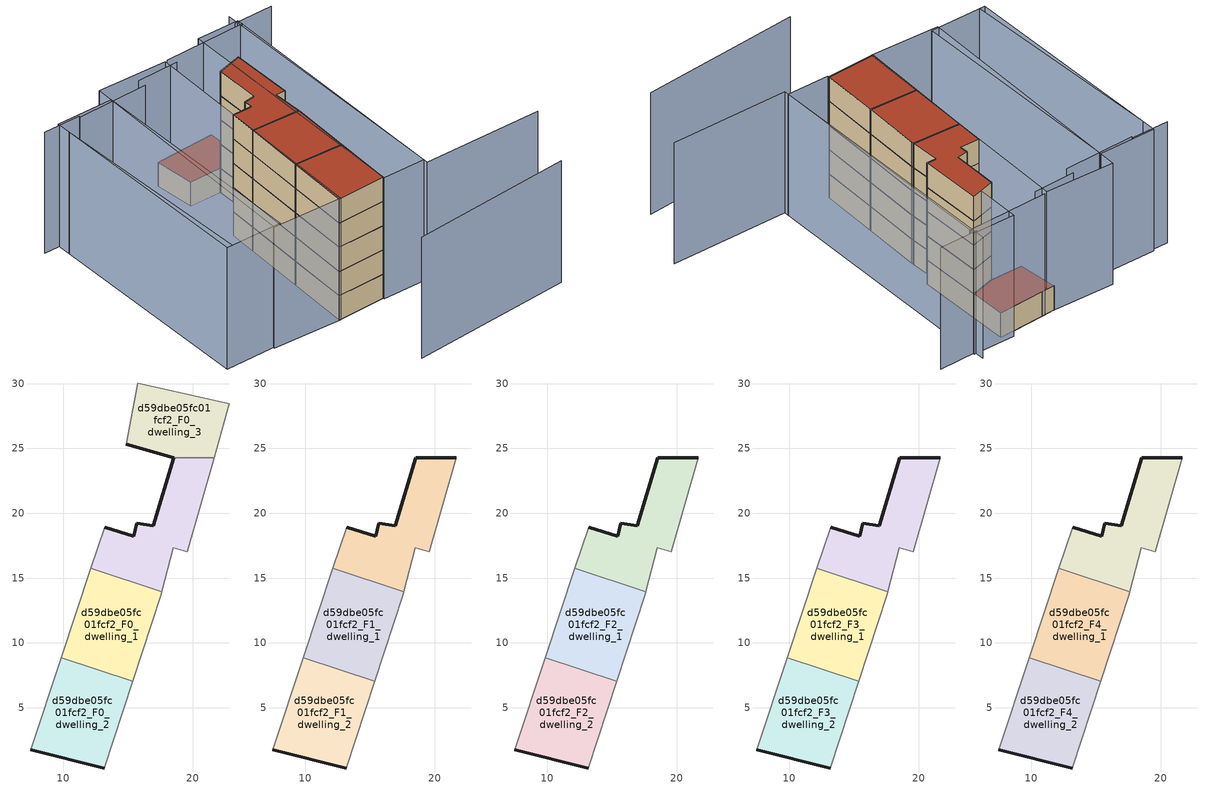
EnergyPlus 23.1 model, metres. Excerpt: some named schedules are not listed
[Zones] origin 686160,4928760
d59dbe05fc01fcf2_F0_dwelling_0
 floor ground (EU_floor_Construction): 19.59,17.03 21.65,24.29 18.56,24.29 16.97,19.05 15.7,19.23 15.44,18.24 13.2,18.92 12.15,15.77 17.62,13.95 18.5,17.34 z0
 wall outside (EU_wall_Construction): 13.2,18.92 15.44,18.24 15.7,19.23 16.97,19.05 18.56,24.29 z0:3
 wall adiabatic (EU_wall_Construction): 12.15,15.77 13.2,18.92 / 21.65,24.29 19.59,17.03 18.5,17.34 17.62,13.95 z0:3
 wall to d59dbe05fc01fcf2_F0_dwelling_1 (EU_wall_Construction): 17.62,13.95 12.15,15.77 z0:3
 wall to d59dbe05fc01fcf2_F0_dwelling_3 (EU_wall_Construction): 18.56,24.29 21.65,24.29 z0:3
d59dbe05fc01fcf2_F0_dwelling_1
 floor ground (EU_floor_Construction): 15.36,7.02 17.57,13.75 17.62,13.95 12.15,15.77 9.86,8.85 z0
 wall adiabatic (EU_wall_Construction): 9.86,8.85 12.15,15.77 / 17.62,13.95 17.57,13.75 15.36,7.02 z0:3
 wall to d59dbe05fc01fcf2_F0_dwelling_2 (EU_wall_Construction): 15.36,7.02 9.86,8.85 z0:3
d59dbe05fc01fcf2_F0_dwelling_2
 floor ground (EU_floor_Construction): 13.17,0.34 15.36,7.02 9.86,8.85 7.5,1.75 z0
 wall outside (EU_wall_Construction): 13.17,0.34 7.5,1.75 z0:3
 wall adiabatic (EU_wall_Construction): 7.5,1.75 9.86,8.85 / 15.36,7.02 13.17,0.34 z0:3
d59dbe05fc01fcf2_F0_dwelling_3
 floor ground (EU_floor_Construction): 21.65,24.29 22.83,28.46 17.34,29.7 15.77,30.05 14.88,25.33 18.56,24.29 z0
 wall outside (EU_wall_Construction): 18.56,24.29 14.88,25.33 z0:3
 wall adiabatic (EU_wall_Construction): 14.88,25.33 15.77,30.05 17.34,29.7 22.83,28.46 21.65,24.29 z0:3
 roof outside (EU_roof_Construction): 22.83,28.46 21.65,24.29 18.56,24.29 14.88,25.33 15.77,30.05 17.34,29.7 z3
d59dbe05fc01fcf2_F1_dwelling_0
 floor to d59dbe05fc01fcf2_F0_dwelling_0 (EU_floor_Construction): 19.59,17.03 21.65,24.29 18.56,24.29 16.97,19.05 15.7,19.23 15.44,18.24 13.2,18.92 12.15,15.77 17.62,13.95 18.5,17.34 z3
 wall outside (EU_wall_Construction): 13.2,18.92 15.44,18.24 15.7,19.23 16.97,19.05 18.56,24.29 21.65,24.29 z3:6
 wall adiabatic (EU_wall_Construction): 12.15,15.77 13.2,18.92 / 21.65,24.29 19.59,17.03 18.5,17.34 17.62,13.95 z3:6
 wall to d59dbe05fc01fcf2_F1_dwelling_1 (EU_wall_Construction): 17.62,13.95 12.15,15.77 z3:6
d59dbe05fc01fcf2_F1_dwelling_1
 floor to d59dbe05fc01fcf2_F0_dwelling_1 (EU_floor_Construction): 15.36,7.02 17.57,13.75 17.62,13.95 12.15,15.77 9.86,8.85 z3
 wall adiabatic (EU_wall_Construction): 9.86,8.85 12.15,15.77 / 17.62,13.95 17.57,13.75 15.36,7.02 z3:6
 wall to d59dbe05fc01fcf2_F1_dwelling_2 (EU_wall_Construction): 15.36,7.02 9.86,8.85 z3:6
d59dbe05fc01fcf2_F1_dwelling_2
 floor to d59dbe05fc01fcf2_F0_dwelling_2 (EU_floor_Construction): 13.17,0.34 15.36,7.02 9.86,8.85 7.5,1.75 z3
 wall outside (EU_wall_Construction): 13.17,0.34 7.5,1.75 z3:6
 wall adiabatic (EU_wall_Construction): 7.5,1.75 9.86,8.85 / 15.36,7.02 13.17,0.34 z3:6
d59dbe05fc01fcf2_F2_dwelling_0
 floor to d59dbe05fc01fcf2_F1_dwelling_0 (EU_floor_Construction): 19.59,17.03 21.65,24.29 18.56,24.29 16.97,19.05 15.7,19.23 15.44,18.24 13.2,18.92 12.15,15.77 17.62,13.95 18.5,17.34 z6
 wall outside (EU_wall_Construction): 13.2,18.92 15.44,18.24 15.7,19.23 16.97,19.05 18.56,24.29 21.65,24.29 z6:9
 wall adiabatic (EU_wall_Construction): 12.15,15.77 13.2,18.92 / 21.65,24.29 19.59,17.03 18.5,17.34 17.62,13.95 z6:9
 wall to d59dbe05fc01fcf2_F2_dwelling_1 (EU_wall_Construction): 17.62,13.95 12.15,15.77 z6:9
d59dbe05fc01fcf2_F2_dwelling_1
 floor to d59dbe05fc01fcf2_F1_dwelling_1 (EU_floor_Construction): 15.36,7.02 17.57,13.75 17.62,13.95 12.15,15.77 9.86,8.85 z6
 wall adiabatic (EU_wall_Construction): 9.86,8.85 12.15,15.77 / 17.62,13.95 17.57,13.75 15.36,7.02 z6:9
 wall to d59dbe05fc01fcf2_F2_dwelling_2 (EU_wall_Construction): 15.36,7.02 9.86,8.85 z6:9
d59dbe05fc01fcf2_F2_dwelling_2
 floor to d59dbe05fc01fcf2_F1_dwelling_2 (EU_floor_Construction): 13.17,0.34 15.36,7.02 9.86,8.85 7.5,1.75 z6
 wall outside (EU_wall_Construction): 13.17,0.34 7.5,1.75 z6:9
 wall adiabatic (EU_wall_Construction): 7.5,1.75 9.86,8.85 / 15.36,7.02 13.17,0.34 z6:9
d59dbe05fc01fcf2_F3_dwelling_0
 floor to d59dbe05fc01fcf2_F2_dwelling_0 (EU_floor_Construction): 19.59,17.03 21.65,24.29 18.56,24.29 16.97,19.05 15.7,19.23 15.44,18.24 13.2,18.92 12.15,15.77 17.62,13.95 18.5,17.34 z9
 wall outside (EU_wall_Construction): 13.2,18.92 15.44,18.24 15.7,19.23 16.97,19.05 18.56,24.29 21.65,24.29 z9:12
 wall adiabatic (EU_wall_Construction): 12.15,15.77 13.2,18.92 / 21.65,24.29 19.59,17.03 18.5,17.34 17.62,13.95 z9:12
 wall to d59dbe05fc01fcf2_F3_dwelling_1 (EU_wall_Construction): 17.62,13.95 12.15,15.77 z9:12
d59dbe05fc01fcf2_F3_dwelling_1
 floor to d59dbe05fc01fcf2_F2_dwelling_1 (EU_floor_Construction): 15.36,7.02 17.57,13.75 17.62,13.95 12.15,15.77 9.86,8.85 z9
 wall adiabatic (EU_wall_Construction): 9.86,8.85 12.15,15.77 / 17.62,13.95 17.57,13.75 15.36,7.02 z9:12
 wall to d59dbe05fc01fcf2_F3_dwelling_2 (EU_wall_Construction): 15.36,7.02 9.86,8.85 z9:12
d59dbe05fc01fcf2_F3_dwelling_2
 floor to d59dbe05fc01fcf2_F2_dwelling_2 (EU_floor_Construction): 13.17,0.34 15.36,7.02 9.86,8.85 7.5,1.75 z9
 wall outside (EU_wall_Construction): 13.17,0.34 7.5,1.75 z9:12
 wall adiabatic (EU_wall_Construction): 7.5,1.75 9.86,8.85 / 15.36,7.02 13.17,0.34 z9:12
d59dbe05fc01fcf2_F4_dwelling_0
 floor to d59dbe05fc01fcf2_F3_dwelling_0 (EU_floor_Construction): 19.59,17.03 21.65,24.29 18.56,24.29 16.97,19.05 15.7,19.23 15.44,18.24 13.2,18.92 12.15,15.77 17.62,13.95 18.5,17.34 z12
 wall outside (EU_wall_Construction): 13.2,18.92 15.44,18.24 15.7,19.23 16.97,19.05 18.56,24.29 21.65,24.29 z12:15
 wall adiabatic (EU_wall_Construction): 12.15,15.77 13.2,18.92 / 21.65,24.29 19.59,17.03 18.5,17.34 17.62,13.95 z12:15
 wall to d59dbe05fc01fcf2_F4_dwelling_1 (EU_wall_Construction): 17.62,13.95 12.15,15.77 z12:15
 roof outside (EU_roof_Construction): 21.65,24.29 19.59,17.03 18.5,17.34 17.62,13.95 12.15,15.77 13.2,18.92 15.44,18.24 15.7,19.23 16.97,19.05 18.56,24.29 z15
d59dbe05fc01fcf2_F4_dwelling_1
 floor to d59dbe05fc01fcf2_F3_dwelling_1 (EU_floor_Construction): 15.36,7.02 17.57,13.75 17.62,13.95 12.15,15.77 9.86,8.85 z12
 wall adiabatic (EU_wall_Construction): 9.86,8.85 12.15,15.77 / 17.62,13.95 17.57,13.75 15.36,7.02 z12:15
 wall to d59dbe05fc01fcf2_F4_dwelling_2 (EU_wall_Construction): 15.36,7.02 9.86,8.85 z12:15
 roof outside (EU_roof_Construction): 17.62,13.95 17.57,13.75 15.36,7.02 9.86,8.85 12.15,15.77 z15
d59dbe05fc01fcf2_F4_dwelling_2
 floor to d59dbe05fc01fcf2_F3_dwelling_2 (EU_floor_Construction): 13.17,0.34 15.36,7.02 9.86,8.85 7.5,1.75 z12
 wall outside (EU_wall_Construction): 13.17,0.34 7.5,1.75 z12:15
 wall adiabatic (EU_wall_Construction): 7.5,1.75 9.86,8.85 / 15.36,7.02 13.17,0.34 z12:15
 roof outside (EU_roof_Construction): 15.36,7.02 13.17,0.34 7.5,1.75 9.86,8.85 z15
shading: 6.97,-8.85 25.84,-12.61 / 31.47,-5.72 17.84,-1.76 / 17.84,-1.76 26.81,29.07 / 1.12,30.56 -5.24,5.86 / 30.74,26.7 26.2,27.94 / 26.55,27.32 17.02,29.78 / 17.33,28.79 12.46,30.03 / 12.21,29.07 3.95,31.19 / 4,31.4 -0.24,32.59 / 26.72,27.96 17.99,-1.26 / 17.99,-1.26 13.13,0.19 / 13.13,0.19 21.86,29.42 / 21.86,29.42 26.72,27.96 / -0.24,4.23 8.77,32.3 / 8.77,32.3 16.68,29.76 / 16.68,29.76 7.67,1.7 / 7.67,1.7 -0.24,4.23 / -5.91,6.03 1.61,32.26 / 1.61,32.26 8.15,30.38 / 8.15,30.38 0.63,4.16 / 0.63,4.16 -5.91,6.03 z0:15
[Building]
EU S2 Campaign: North Axis=0; Terrain=City; Solar Distribution=FullExterior
[Site:Location]
Bologna: Latitude=44.5; Longitude=11.25; Time Zone=1; Elevation=37
[SizingPeriod:WeatherFileDays]
AnnualSizingPeriod: Begin Month=1; Begin Day of Month=1; End Month=12; End Day of Month=31; Day of Week for Start Day=Monday; Use Weather File Daylight Saving Period=No; Use Weather File Rain and Snow Indicators=No
[MATERIAL]
EU_InternalMass_Material: Roughness=MediumRough; Thickness=0.1; Conductivity=1; Density=1800; Specific Heat=900; Thermal Absorptance=0.9; Solar Absorptance=0.7; Visible Absorptance=0.7
[MATERIAL:NOMASS] Roughness=MediumRough; Thermal Absorptance=0.9; Solar Absorptance=0.7; Visible Absorptance=0.7
Name | Thermal Resistance
EU_wall_NoMass | 0.905828
EU_roof_NoMass | 0.37593
EU_floor_NoMass | 0.67114
[CONSTRUCTION]
EU_wall_Construction: EU_wall_NoMass
EU_roof_Construction: EU_roof_NoMass
EU_floor_Construction: EU_floor_NoMass
EU_InternalMass_Construction: EU_InternalMass_Material
[ZONE] Type=1; Multiplier=1; Ceiling Height=autocalculate; Floor Area=autocalculate; Part of Total Floor Area=Yes
Name | Volume
d59dbe05fc01fcf2_F0_dwelling_0 | 126.543
d59dbe05fc01fcf2_F1_dwelling_0; d59dbe05fc01fcf2_F2_dwelling_0; d59dbe05fc01fcf2_F3_dwelling_0; d59dbe05fc01fcf2_F4_dwelling_0 | 126.545
d59dbe05fc01fcf2_F0_dwelling_1; d59dbe05fc01fcf2_F1_dwelling_1; d59dbe05fc01fcf2_F2_dwelling_1; d59dbe05fc01fcf2_F3_dwelling_1; d59dbe05fc01fcf2_F4_dwelling_1 | 126.549
d59dbe05fc01fcf2_F0_dwelling_2; d59dbe05fc01fcf2_F1_dwelling_2; d59dbe05fc01fcf2_F2_dwelling_2; d59dbe05fc01fcf2_F3_dwelling_2; d59dbe05fc01fcf2_F4_dwelling_2 | 126.541
d59dbe05fc01fcf2_F0_dwelling_3 | 101.14
[INTERNALMASS] Construction=EU_InternalMass_Construction
Name | Zone or ZoneList | Surface Area
d59dbe05fc01fcf2_F0_dwelling_0_EU_InternalMass | d59dbe05fc01fcf2_F0_dwelling_0 | 42.1825
d59dbe05fc01fcf2_F0_dwelling_1_EU_InternalMass | d59dbe05fc01fcf2_F0_dwelling_1 | 42.1825
d59dbe05fc01fcf2_F0_dwelling_2_EU_InternalMass | d59dbe05fc01fcf2_F0_dwelling_2 | 42.1825
d59dbe05fc01fcf2_F0_dwelling_3_EU_InternalMass | d59dbe05fc01fcf2_F0_dwelling_3 | 33.7134
d59dbe05fc01fcf2_F1_dwelling_0_EU_InternalMass | d59dbe05fc01fcf2_F1_dwelling_0 | 53.4203
d59dbe05fc01fcf2_F1_dwelling_1_EU_InternalMass | d59dbe05fc01fcf2_F1_dwelling_1 | 53.4203
d59dbe05fc01fcf2_F1_dwelling_2_EU_InternalMass | d59dbe05fc01fcf2_F1_dwelling_2 | 53.4203
d59dbe05fc01fcf2_F2_dwelling_0_EU_InternalMass | d59dbe05fc01fcf2_F2_dwelling_0 | 53.4203
d59dbe05fc01fcf2_F2_dwelling_1_EU_InternalMass | d59dbe05fc01fcf2_F2_dwelling_1 | 53.4203
d59dbe05fc01fcf2_F2_dwelling_2_EU_InternalMass | d59dbe05fc01fcf2_F2_dwelling_2 | 53.4203
d59dbe05fc01fcf2_F3_dwelling_0_EU_InternalMass | d59dbe05fc01fcf2_F3_dwelling_0 | 53.4203
d59dbe05fc01fcf2_F3_dwelling_1_EU_InternalMass | d59dbe05fc01fcf2_F3_dwelling_1 | 53.4203
d59dbe05fc01fcf2_F3_dwelling_2_EU_InternalMass | d59dbe05fc01fcf2_F3_dwelling_2 | 53.4203
d59dbe05fc01fcf2_F4_dwelling_0_EU_InternalMass | d59dbe05fc01fcf2_F4_dwelling_0 | 53.4203
d59dbe05fc01fcf2_F4_dwelling_1_EU_InternalMass | d59dbe05fc01fcf2_F4_dwelling_1 | 53.4203
d59dbe05fc01fcf2_F4_dwelling_2_EU_InternalMass | d59dbe05fc01fcf2_F4_dwelling_2 | 53.4203
[OTHEREQUIPMENT] Fuel Type=Electricity; Design Level Calculation Method=Watts/Area; Power per Zone Floor Area=1; Fraction Latent=0; Fraction Radiant=0; Fraction Lost=0; Carbon Dioxide Generation Rate=0; EndUse Subcategory=EU_Step8_InternalGains
Name | Zone or ZoneList or Space or SpaceList | Schedule
EU_Step8_InternalGain_d59dbe05fc01fcf2_F0_dwelling_0_f000 | d59dbe05fc01fcf2_F0_dwelling_0 | EU_Step8_GainSchedule_d59dbe05fc01fcf2_F0_dwelling_0_f000
EU_Step8_InternalGain_d59dbe05fc01fcf2_F0_dwelling_1_f000 | d59dbe05fc01fcf2_F0_dwelling_1 | EU_Step8_GainSchedule_d59dbe05fc01fcf2_F0_dwelling_1_f000
EU_Step8_InternalGain_d59dbe05fc01fcf2_F0_dwelling_2_f000 | d59dbe05fc01fcf2_F0_dwelling_2 | EU_Step8_GainSchedule_d59dbe05fc01fcf2_F0_dwelling_2_f000
EU_Step8_InternalGain_d59dbe05fc01fcf2_F0_dwelling_3_f000 | d59dbe05fc01fcf2_F0_dwelling_3 | EU_Step8_GainSchedule_d59dbe05fc01fcf2_F0_dwelling_3_f000
EU_Step8_InternalGain_d59dbe05fc01fcf2_F1_dwelling_0_f000 | d59dbe05fc01fcf2_F1_dwelling_0 | EU_Step8_GainSchedule_d59dbe05fc01fcf2_F1_dwelling_0_f000
EU_Step8_InternalGain_d59dbe05fc01fcf2_F1_dwelling_1_f000 | d59dbe05fc01fcf2_F1_dwelling_1 | EU_Step8_GainSchedule_d59dbe05fc01fcf2_F1_dwelling_1_f000
EU_Step8_InternalGain_d59dbe05fc01fcf2_F1_dwelling_2_f000 | d59dbe05fc01fcf2_F1_dwelling_2 | EU_Step8_GainSchedule_d59dbe05fc01fcf2_F1_dwelling_2_f000
EU_Step8_InternalGain_d59dbe05fc01fcf2_F2_dwelling_0_f000 | d59dbe05fc01fcf2_F2_dwelling_0 | EU_Step8_GainSchedule_d59dbe05fc01fcf2_F2_dwelling_0_f000
EU_Step8_InternalGain_d59dbe05fc01fcf2_F2_dwelling_1_f000 | d59dbe05fc01fcf2_F2_dwelling_1 | EU_Step8_GainSchedule_d59dbe05fc01fcf2_F2_dwelling_1_f000
EU_Step8_InternalGain_d59dbe05fc01fcf2_F2_dwelling_2_f000 | d59dbe05fc01fcf2_F2_dwelling_2 | EU_Step8_GainSchedule_d59dbe05fc01fcf2_F2_dwelling_2_f000
EU_Step8_InternalGain_d59dbe05fc01fcf2_F3_dwelling_0_f000 | d59dbe05fc01fcf2_F3_dwelling_0 | EU_Step8_GainSchedule_d59dbe05fc01fcf2_F3_dwelling_0_f000
EU_Step8_InternalGain_d59dbe05fc01fcf2_F3_dwelling_1_f000 | d59dbe05fc01fcf2_F3_dwelling_1 | EU_Step8_GainSchedule_d59dbe05fc01fcf2_F3_dwelling_1_f000
EU_Step8_InternalGain_d59dbe05fc01fcf2_F3_dwelling_2_f000 | d59dbe05fc01fcf2_F3_dwelling_2 | EU_Step8_GainSchedule_d59dbe05fc01fcf2_F3_dwelling_2_f000
EU_Step8_InternalGain_d59dbe05fc01fcf2_F4_dwelling_0_f000 | d59dbe05fc01fcf2_F4_dwelling_0 | EU_Step8_GainSchedule_d59dbe05fc01fcf2_F4_dwelling_0_f000
EU_Step8_InternalGain_d59dbe05fc01fcf2_F4_dwelling_1_f000 | d59dbe05fc01fcf2_F4_dwelling_1 | EU_Step8_GainSchedule_d59dbe05fc01fcf2_F4_dwelling_1_f000
EU_Step8_InternalGain_d59dbe05fc01fcf2_F4_dwelling_2_f000 | d59dbe05fc01fcf2_F4_dwelling_2 | EU_Step8_GainSchedule_d59dbe05fc01fcf2_F4_dwelling_2_f000
[ZONEVENTILATION:DESIGNFLOWRATE] Schedule=EU_AlwaysOn; Design Flow Rate Calculation Method=AirChanges/Hour; Air Changes per Hour=0.73129; Ventilation Type=Natural; Fan Pressure Rise=0; Fan Total Efficiency=1; Constant Term Coefficient=1; Temperature Term Coefficient=0; Velocity Term Coefficient=0; Velocity Squared Term Coefficient=0; Minimum Indoor Temperature=-100; Maximum Indoor Temperature=100; Delta Temperature=-100; Minimum Outdoor Temperature=-100; Maximum Outdoor Temperature=100; Maximum Wind Speed=40
Name | Zone or ZoneList or Space or SpaceList
EU_ConstantAir_d59dbe05fc01fcf2_F0_dwelling_0 | d59dbe05fc01fcf2_F0_dwelling_0
EU_ConstantAir_d59dbe05fc01fcf2_F0_dwelling_1 | d59dbe05fc01fcf2_F0_dwelling_1
EU_ConstantAir_d59dbe05fc01fcf2_F0_dwelling_2 | d59dbe05fc01fcf2_F0_dwelling_2
EU_ConstantAir_d59dbe05fc01fcf2_F0_dwelling_3 | d59dbe05fc01fcf2_F0_dwelling_3
EU_ConstantAir_d59dbe05fc01fcf2_F1_dwelling_0 | d59dbe05fc01fcf2_F1_dwelling_0
EU_ConstantAir_d59dbe05fc01fcf2_F1_dwelling_1 | d59dbe05fc01fcf2_F1_dwelling_1
EU_ConstantAir_d59dbe05fc01fcf2_F1_dwelling_2 | d59dbe05fc01fcf2_F1_dwelling_2
EU_ConstantAir_d59dbe05fc01fcf2_F2_dwelling_0 | d59dbe05fc01fcf2_F2_dwelling_0
EU_ConstantAir_d59dbe05fc01fcf2_F2_dwelling_1 | d59dbe05fc01fcf2_F2_dwelling_1
EU_ConstantAir_d59dbe05fc01fcf2_F2_dwelling_2 | d59dbe05fc01fcf2_F2_dwelling_2
EU_ConstantAir_d59dbe05fc01fcf2_F3_dwelling_0 | d59dbe05fc01fcf2_F3_dwelling_0
EU_ConstantAir_d59dbe05fc01fcf2_F3_dwelling_1 | d59dbe05fc01fcf2_F3_dwelling_1
EU_ConstantAir_d59dbe05fc01fcf2_F3_dwelling_2 | d59dbe05fc01fcf2_F3_dwelling_2
EU_ConstantAir_d59dbe05fc01fcf2_F4_dwelling_0 | d59dbe05fc01fcf2_F4_dwelling_0
EU_ConstantAir_d59dbe05fc01fcf2_F4_dwelling_1 | d59dbe05fc01fcf2_F4_dwelling_1
EU_ConstantAir_d59dbe05fc01fcf2_F4_dwelling_2 | d59dbe05fc01fcf2_F4_dwelling_2
[HVACTEMPLATE:THERMOSTAT] Constant Heating Setpoint=20; Constant Cooling Setpoint=50
EU_HeatOnly_d59dbe05fc01fcf2_F0_dwelling_0; EU_HeatOnly_d59dbe05fc01fcf2_F0_dwelling_1; EU_HeatOnly_d59dbe05fc01fcf2_F0_dwelling_2; EU_HeatOnly_d59dbe05fc01fcf2_F0_dwelling_3; EU_HeatOnly_d59dbe05fc01fcf2_F1_dwelling_0; EU_HeatOnly_d59dbe05fc01fcf2_F1_dwelling_1; EU_HeatOnly_d59dbe05fc01fcf2_F1_dwelling_2; EU_HeatOnly_d59dbe05fc01fcf2_F2_dwelling_0; EU_HeatOnly_d59dbe05fc01fcf2_F2_dwelling_1; EU_HeatOnly_d59dbe05fc01fcf2_F2_dwelling_2; EU_HeatOnly_d59dbe05fc01fcf2_F3_dwelling_0; EU_HeatOnly_d59dbe05fc01fcf2_F3_dwelling_1; EU_HeatOnly_d59dbe05fc01fcf2_F3_dwelling_2; EU_HeatOnly_d59dbe05fc01fcf2_F4_dwelling_0; EU_HeatOnly_d59dbe05fc01fcf2_F4_dwelling_1; EU_HeatOnly_d59dbe05fc01fcf2_F4_dwelling_2
[HVACTEMPLATE:ZONE:IDEALLOADSAIRSYSTEM] System Availability Schedule=EU_AlwaysOn; Maximum Heating Supply Air Temperature=50; Minimum Cooling Supply Air Temperature=13; Maximum Heating Supply Air Humidity Ratio=0.0156; Minimum Cooling Supply Air Humidity Ratio=0.0077; Heating Limit=NoLimit; Cooling Limit=NoLimit; Heating Availability Schedule=EU_AlwaysOn; Cooling Availability Schedule=EU_CoolingOff; Dehumidification Control Type=ConstantSensibleHeatRatio; Cooling Sensible Heat Ratio=0.7; Dehumidification Setpoint=60; Humidification Control Type=None; Humidification Setpoint=30; Outdoor Air Method=None; Outdoor Air Flow Rate per Person=0.00944; Outdoor Air Flow Rate per Zone Floor Area=0; Outdoor Air Flow Rate per Zone=0; Demand Controlled Ventilation Type=None; Outdoor Air Economizer Type=NoEconomizer; Heat Recovery Type=None; Sensible Heat Recovery Effectiveness=0.7; Latent Heat Recovery Effectiveness=0.65
Name | Template Thermostat
d59dbe05fc01fcf2_F0_dwelling_0 | EU_HeatOnly_d59dbe05fc01fcf2_F0_dwelling_0
d59dbe05fc01fcf2_F0_dwelling_1 | EU_HeatOnly_d59dbe05fc01fcf2_F0_dwelling_1
d59dbe05fc01fcf2_F0_dwelling_2 | EU_HeatOnly_d59dbe05fc01fcf2_F0_dwelling_2
d59dbe05fc01fcf2_F0_dwelling_3 | EU_HeatOnly_d59dbe05fc01fcf2_F0_dwelling_3
d59dbe05fc01fcf2_F1_dwelling_0 | EU_HeatOnly_d59dbe05fc01fcf2_F1_dwelling_0
d59dbe05fc01fcf2_F1_dwelling_1 | EU_HeatOnly_d59dbe05fc01fcf2_F1_dwelling_1
d59dbe05fc01fcf2_F1_dwelling_2 | EU_HeatOnly_d59dbe05fc01fcf2_F1_dwelling_2
d59dbe05fc01fcf2_F2_dwelling_0 | EU_HeatOnly_d59dbe05fc01fcf2_F2_dwelling_0
d59dbe05fc01fcf2_F2_dwelling_1 | EU_HeatOnly_d59dbe05fc01fcf2_F2_dwelling_1
d59dbe05fc01fcf2_F2_dwelling_2 | EU_HeatOnly_d59dbe05fc01fcf2_F2_dwelling_2
d59dbe05fc01fcf2_F3_dwelling_0 | EU_HeatOnly_d59dbe05fc01fcf2_F3_dwelling_0
d59dbe05fc01fcf2_F3_dwelling_1 | EU_HeatOnly_d59dbe05fc01fcf2_F3_dwelling_1
d59dbe05fc01fcf2_F3_dwelling_2 | EU_HeatOnly_d59dbe05fc01fcf2_F3_dwelling_2
d59dbe05fc01fcf2_F4_dwelling_0 | EU_HeatOnly_d59dbe05fc01fcf2_F4_dwelling_0
d59dbe05fc01fcf2_F4_dwelling_1 | EU_HeatOnly_d59dbe05fc01fcf2_F4_dwelling_1
d59dbe05fc01fcf2_F4_dwelling_2 | EU_HeatOnly_d59dbe05fc01fcf2_F4_dwelling_2
